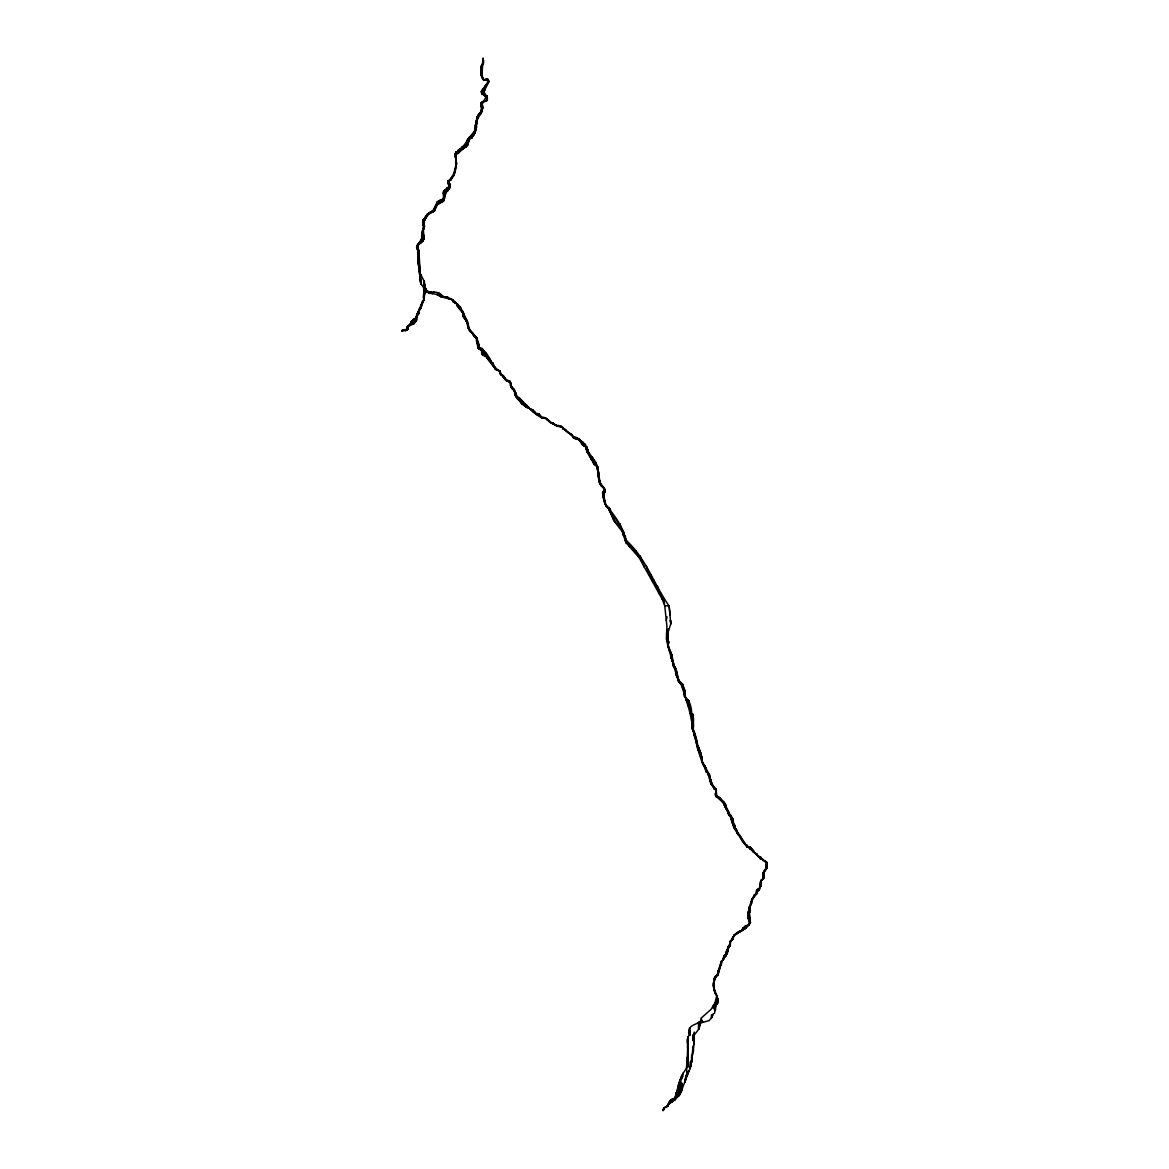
<?xml version="1.0" encoding="UTF-8"?>
<svg xmlns="http://www.w3.org/2000/svg" width="1169" height="1169" viewBox="0 0 1169 1169"><rect width="100%" height="100%" fill="white"/><g stroke="black" fill="none" stroke-linecap="round" stroke-linejoin="round"><path stroke-width="1.5" d="M446.163 192.49L447.625 190.825L446.178 189.071L443.606 191.497L443.372 198.774L437.484 201.682L433.217 210.318L427.226 214.234L423.295 219.947L423.704 227.005L421.249 239.601L417.07 245.461L418.97 250.561L420.139 273.195L424.493 281.977L423.704 299.512L415.521 318.348L411.444 321.197L410.728 323.418L407.207 326.925L406.856 329.337L402.326 330.053L402.004 331.119L407.411 329.936L408.259 326.356L414.133 323.608L416.296 320.934C417.421 309.04 431.127 295.26 420.855 283.76C419.043 272.45 419.101 260.526 417.494 249.479C416.369 245.271 420.738 243.284 423.105 240.726L423.499 221.336L428.643 214.205L434.517 210.873L437.338 204.765L443.475 201.156L446.163 192.49L446.178 189.071L449.291 186.295L449.247 180.187C456.407 173.275 456.597 161.687 455.749 152.321C464.751 147.352 467.732 138.687 474.439 131.308C476.002 125.755 475.52 119.443 478.589 114.343C483.791 111.493 479.042 103.456 483.864 100.929L486.655 95.712L484.667 94.207L483.308 88.669L487.429 82.926L487.882 79.229L483.674 80.164C479.334 73.983 482.709 65.42 483.075 58.45L481.833 76.643C479.743 73.735 482.081 59.59 482.008 68.986L481.789 64.996L481.833 76.643L481.584 65.186L481.511 76.117L481.263 67.524L481.233 74.933L481.087 72.376M663.758 1109.308L663.846 1108.066L663.115 1110.55L664.197 1107.964L667.353 1105.859L663.846 1108.066L667.251 1106.619L667.85 1104.661L674.791 1099.927L680.007 1094.476L690.894 1065.982L694.254 1043.128L693.977 1035.471L699.047 1028.749L700.45 1023.021L708.984 1020.639L712.023 1017.293L712.915 1014.064L714.551 1013.202L715.56 1005.91L718.146 1002.228L716.772 995.535C712.973 991.268 712.9 983.114 715.296 978.146L718.146 974.8L721.668 961.692L727.25 953.422L728.565 947.65L730.143 945.663L730.362 942.039L734.088 935.536L745.661 928.405L749.446 924.08L749.636 907.188L752.631 898.873L756.884 893.584L757.249 890.88L759.397 889.843L761.18 880.973L763.562 878.43L763.489 873.155L766.382 869.108C769.304 860.764 760.157 859.814 757.074 855.167C752.471 850.681 748.102 847.379 744.068 843.638L733.884 827.74L730.596 816.956L722.807 802.066L716.261 796.717L715.574 789.703L710.957 784.209L707.946 773.659C696.081 754.063 694.211 729.266 688.614 707.654C685.969 699.676 683.777 691.946 681.001 684.026L678.239 681.001L668.2 647.319L666.388 638.902L666.9 626.073L664.723 605.674L662.195 599.2L639.048 557.496L626.073 542.811L622.215 531.5L613.871 520.643L608.494 508.135C604.285 505.198 602.576 498.403 604.125 493.625L605.294 492.164L604.621 488.993C598.513 485.193 598.046 477.493 598.28 470.99C597.724 460.411 587.408 454.463 585.318 444.512L577.179 437.761L572.474 436.271L561.894 426.597L554.764 424.975L549.605 422.082L545.119 417.698L541.583 416.924L539.216 414.118L535.256 413.505L532.962 411.795L519.489 398.015L517.166 396.992L514.287 389.525L511.174 386.048L510.21 381.532L506.002 379.384L500.843 373.846L500.244 371.114C490.527 367.124 489.723 351.343 479.714 348.245L476.835 337.987L469.646 329.556L467.322 321.154L460.308 307.052L452.958 299.834L447.815 297.35L441.327 296.926L436.724 294.486L426.597 292.177L424.347 283.746L423.777 286.712L423.967 280.794M684.815 692.618L684.727 690.075L684.859 697.425L684.99 695.467L686.13 699.296L688.512 700.479L688.599 707.055L689.213 703.738L689.52 708.794L691.127 709.232L691.376 715.355L692.749 714.244L693.538 726.753L692.72 730.128C690.908 720.586 693.612 709.875 688.512 700.479L685.326 696.812L684.727 690.075L682.579 684.274L678.78 680.416L676.106 669.252L673.899 666.052L671.941 655.298L668.376 646.106L668.2 647.319L667.411 632.502M693.538 718.175L693.159 731.633L694.328 731.648L694.634 736.981L695.16 733.986L698.127 749.738L697.148 741.745L692.954 728.74L692.749 714.244L691.58 718.57L692.121 725.759L691.741 717.664M701.955 762.553L701.955 757.497L698.141 746.056L698.463 750.659L698.521 746.962L699.047 752.105L699.325 749.387L700.742 756.299L700.874 754.633L701.955 757.497L701.955 762.553L701.955 757.497L701.517 758.549M514.287 391.235L514.287 389.525L513.206 389.73L510.853 387.319L510.999 382.906L506.279 380.714L501.618 374.664L501.866 375.658L502.787 375.059L503.474 377.908L503.707 375.877L506.279 380.714L509.655 381.094L509.786 382.19L510.21 381.532L510.853 387.319L511.174 386.048L514.287 391.235L515.397 395.955L521.973 403.933L526.138 407.207L532.684 409.837L536.819 414.717L541.948 418.195L546.464 418.487L550.307 422.593L553.127 423.105L557.745 426.349L561.894 426.597L562.786 428.731L571.553 434.4L574.739 438.477L579.137 439.924L582.03 444.41L585.611 446.923L587.262 452.447L593.779 463.742L597.812 466.928L598.28 476.923M604.271 501.223L603.452 495.831L604.621 488.993L599.989 482.519L598.28 470.99L598.09 475.812L597.9 468.418L598.09 475.812L597.958 469.339M679.51 683.076L676.676 673.68L676.603 676.237L676.442 671.079L676.193 674.849L676.106 669.252L675.258 667.178L674.265 667.894L673.899 666.052L673.768 667.104L673.636 665.059L673.227 666.315L673.622 663.539L672.496 659.769L672.453 662.034L671.941 655.298L671.854 660.31L671.576 654.26L671.138 657.665L671.415 658.863L671.576 654.26M687.182 1066.26L687.84 1037.371L689.505 1034.346C685.18 1023.021 701.897 1025.681 701.342 1017.951L710.986 1009.461L715.34 1002.301L716.772 995.535L714.011 988.229L714.025 978.774L715.983 975.633L718.146 974.8L718.277 970.723L721.258 961.532L723.918 958.682L723.772 956.286L726.022 954.167L728.492 946.32C731.37 941.06 733.226 932.058 741.409 930.889L743.031 928.084L745.647 925.731L748.613 925.351L750.425 922.736L749.314 915.02L749.271 921.333L749.607 922.341L749.665 919.492L750.425 922.736L746.684 926.944L746.333 925.424L745.661 928.405L745.647 925.731L745.135 928.464L744.302 927.149L742.461 930.349L733.927 935.229L732.598 939.569L730.362 941.103L730.143 945.663L728.565 947.65L728.492 946.32L728.214 950.412L727.834 947.343L727.25 953.422L726.84 949.886L726.65 954.065L726.314 951.917L725.774 956.213L725.628 954.401L725.408 956.578L724.371 955.205L723.143 959.106M692.749 714.244L692.72 730.128L692.033 726.767L691.931 728.711M691.873 1054.584L691.537 1062.636L691.61 1055.563M693.67 1039.095L693.685 1035.822M713.733 985.862L714.391 978.321L717.357 974.449L718.277 970.723L718.146 974.8L717.357 974.449M729.88 945.239L730.362 941.103M417.976 312.065L418.648 313.745L418.663 310.238L419.13 313.438L417.874 312.415L417.786 314.87L417.698 312.722L417.494 314.987L417.012 313.906L416.296 320.934L415.521 318.348M424.259 298.343L424.113 300.053L424.347 283.746L424.04 287.106M424.142 287.472L424.347 283.746L424.42 294.164L424.595 285.09L425.019 293.01L425.18 290.511L425.048 286.829L424.303 294.69M485.15 356.165L485.31 352.673L484.112 355.697L483.045 349.619L482.899 355.025L482.578 348.903L482.242 354.455L481.643 353.184L481.76 348.377L482.242 354.455C490.366 357.466 491.623 369.74 500.244 371.114L500.259 373.978L501.472 375.424L499.967 373.306L500.244 371.114L495.451 369.492L492.587 362.682L490.805 362.492L490.717 360.257L489.665 361.586L489.621 358.737L489.007 360.812L488.525 357.115L487.736 359.541L486.187 353.389M604.592 491.798L603.452 486.757L600.749 485.427L599.741 481.716L599.712 483.484L598.28 470.99M604.139 489.387L604.125 493.625L603.978 490.089L602.546 492.748L603.175 497.176L603.978 490.089L603.175 497.176M687.796 1067.078L687.84 1037.371L687.957 1059.246M689.973 1028.413L690.031 1035.442M690.908 1062.402L690.894 1065.982L691.157 1063.571M746.333 845.216L734.716 827.886L732.729 818.695L728.667 813.142L725.131 803.614L719.943 797.784L716.772 795.987L716.1 789.221L711.687 783.829L709.422 774.638L702.131 761.428L704.439 766.484L705.082 766.075L705.243 769.07L705.784 767.609L706.266 772.051L706.544 770.342L708.852 775.821L709.422 774.638L710.957 784.209L711.176 781.506L713.996 788.812L715.691 788.754L715.808 790.507L716.1 789.221L716.042 793.78L716.1 789.221L716.144 792.553L716.392 790.215M749.665 919.492L749.65 923.013L750.337 921.406M749.504 908.678L749.49 912.638C749.548 906.019 750.951 898.289 756.036 893.642L757.278 893.116L756.942 889.916C762.334 888.951 758.623 881.075 762.729 879.088C762.261 872.834 767.361 868.567 766.659 862.006C764.146 860.355 760.902 859.157 760.434 856.848L758.199 856.146L754.297 852.362C752.617 847.54 747.619 847.116 745.647 844.456L741.935 840.453L740.211 835.674L738.37 835.046L738.121 833.439L737.785 834.461L736.119 828.894L734.877 829.026L734.6 825.109L733.577 825.752L732.919 822.728L732.875 824.218L732.729 818.695L732.13 820.916L731.984 817.526L731.794 820.682L731.619 817.043L731.166 819.644L730.873 815.407L730.596 816.956L730.245 814.501L730.128 816.254L728.959 813.551L728.784 814.793L728.345 810.979L727.776 811.578L727.688 809.927L727.439 811.213L726.022 808.787L725.847 806.274L725.628 807.969L725.569 804.404L725.233 807.268L725.131 803.614L724.78 806.099L723.859 801.846L723.582 803.381L723.202 801.364L722.442 801.802L721.872 800.604L721.799 801.627L719.943 797.784L719.812 799.07L719.125 797.536L716.962 796.279L716.904 797.024L716.422 794.92L715.735 796.25L715.866 791.676L716.261 796.717L715.764 792.319L715.735 796.25L715.34 793.517M422.798 228.978L423.105 240.726L424.172 238.359L423.09 228.569L423.397 229.898L424.493 226.567L423.865 223.63L423.558 225.529L423.602 219.597L423.792 220.736L424.376 218.968L424.815 220.181L424.858 217.975L425.37 219.027L425.721 216.411L426.217 216.981L428.073 213.532L428.643 214.205L429.096 212.758L433.699 211.487L433.714 209.558L434.517 210.873L436.855 203.362L437.338 204.765L437.484 201.682M447.026 188.034L447.625 190.825L448.048 187.449L448.954 188.91L448.954 186.835L449.656 187.873L447.625 190.825L446.646 188.341M456.115 162.783L456.231 151.678L455.852 160.84L455.749 152.321C456.056 161.994 457.868 174.488 449.159 181.166L448.341 183.928L449.656 187.873L450.021 184.176L449.364 183.46L448.794 184.57L448.735 182.627L448.341 183.928L448.005 181.005L450.606 180.187L452.739 175.598L453.557 176.139L456.947 162.959M603.438 498.637L603.452 495.831L605.644 505.213C614.573 514.813 624.801 528.987 626.073 542.811L625.722 538.763M667.689 643.798L667.718 638.946L667.806 645.536L668.785 642.365L668.551 641.386L667.806 645.536L667.835 632.21M699.924 1024.322L699.939 1022.188L699.047 1028.749L699.281 1022.407M727.147 810.599L727.162 809.313M761.34 858.981L762.524 858.689L762.758 860.516L762.889 859.639L764.394 860.983C765.827 860.267 767.58 865.104 767.156 862.956L766.382 869.108L764.161 870.744L763.868 872.352L763.854 871.153L763.868 872.659L763.591 871.723L763.357 876.735M418.97 260.614L418.97 250.561L417.874 261.52L418.707 266.167L418.97 260.614L419.803 275.694L419.393 264.223M424.011 296.473L424.026 293.229M475.374 131.176L475.418 125.258L476.119 129.525L474.994 132.842L472.013 137.927L469.485 139.286L467.615 145.351L456.421 154.483M715.516 795.534L715.53 792.918M760.493 882.843L760.595 881.777L760.639 884.202L760.668 881.265L760.829 886.044L760.975 880.666L761.034 881.66L761.194 880.228L763.941 877.992L763.722 874.996L763.562 878.43M763.342 875.654L763.357 872.732L763.445 875.99M413.241 319.298L413.198 324.12L412.759 320.16L412.292 324.281L411.444 321.197L411.313 324.193L410.801 322.951L410.757 324.412L410.261 323.813L408.259 326.356L408.244 325.596L408.186 327.028L407.689 326.224L407.411 329.936L406.856 329.337L405.526 330.812L403.042 329.819L402.004 331.119M419.861 267.277L419.803 275.694L419.262 270.945M421.848 235.846L422.374 241.53L422.477 230.249M553.127 423.967L545.119 417.698L541.948 418.195L538.251 413.753L538.105 415.258L537.725 413.475L536.819 414.717L535.256 413.505L535.095 411.766L534.043 412.511L533.97 410.947L532.962 411.795L532.684 409.837L530.375 409.223L528.476 407.031L526.868 407.411L526.605 405.234L525.042 406.213L524.545 403.773L523.434 404.635L522.952 401.712M695.131 738.487L695.16 733.986L695.701 740.372M424.23 295.099L424.347 283.746L424.172 296.093L424.069 292.601M434.926 208.973L434.941 207.045L434.751 210.128M440.918 199.578L442.101 201.667L442.919 199.168L443.475 201.156L443.679 197.561L443.884 200.381L443.986 190.737L444.352 199.081L444.41 195.428M460.279 309.653L460.308 307.052L459.388 308.85L462.617 312.664L463.552 317.194L466.577 321.446L468.243 328.343L476.294 338.615L478.106 348.055L481.073 350.028L480.459 348.099L480.43 349.604L479.714 348.245L479.568 349.458L478.925 347.383L478.779 349.005L478.472 343.744L478.106 348.055L476.835 337.987L475.958 338.089L475.783 336.672L475.33 337.549L474.395 335.43L474.278 336.716L473.723 334.466L473.62 336.073L473.05 333.384L469.733 331.251L468.55 327.335L468.243 328.343L467.322 321.154L466.577 321.446L464.137 315.951L464.078 317.851L463.669 314.958L463.552 317.194L463.348 312.284L462.822 313.511L460.308 307.052M680.709 1084.832L680.519 1092.957L680.3 1079.323L680.007 1094.476L679.321 1082.158L679.116 1095.835L678.575 1084.452L677.348 1089.8L678.444 1095.967L678.575 1084.452L681.688 1075.495L686.451 1068.218L687.197 1057.477L687.08 1066.683M690.587 1066.639L690.645 1061.16M730.844 818.534L730.873 815.407L730.8 817.584M477.756 346.915L477.829 341.377L477.595 343.876M667.587 642.146L668.23 628.951M667.85 1105.377L670.67 1099.897L674.761 1098.115L677.348 1089.8L677.07 1097.077L675.799 1095.864L675.463 1099.181L675.317 1096.946L674.791 1099.927L674.031 1098.524L672.847 1101.256L672.643 1099.123L671.97 1102.279L670.67 1099.897L669.939 1103.492L669.779 1101.008L667.616 1106.488L667.441 1105.158M686.948 1072.338L686.904 1075.933L686.641 1067.136M687.021 1066.946L687.051 1063.352M711.424 1017.878L711.453 1014.824M716.714 1000.343L716.772 995.535L714.843 993.241L713.514 982.398L713.85 988.565L713.426 985.701M749.957 848.694L749.987 846.867L749.665 847.744L749.387 846.677L747.093 847.306L746.158 844.88M676.047 673.753L676.106 669.252L675.711 670.626M698.477 1029.188L698.58 1022.334L699.047 1028.749M710.664 783.42L710.708 779.445M727.776 951.551L727.834 947.343M749.154 908.678L749.271 921.333L747.955 917.227L749.446 906.735L749.227 913.369L749.446 906.735L749.49 912.638L749.504 909.234L749.884 910.826M687.84 1037.371L687.679 1048.096L687.489 1038.817L687.314 1042.748M736.631 832.182L736.66 829.727M747.926 913.617L747.955 917.227L748.014 912.726L748.233 918.673L748.525 910.841L748.715 919.784L748.978 910.461L749.022 920.661L749.095 909.614L749.271 921.333M767.142 863.964L767.156 862.956M418.707 266.167L418.268 253.176L417.932 254.9L418.707 266.167L418.97 250.561M625.21 540.969L625.298 535.782L624.173 536.732M684.099 694.591L684.186 689.096L684.406 696.578L684.786 694.152M681.556 1082.582L681.41 1091.451L681.132 1084.89M681.629 1079.045L681.688 1075.495L681.688 1078.855M689.842 1068.773L690.411 1061.773M696.388 743.396L696.461 739.29M713.631 1008.35L713.704 1004.726M761.355 858.426L760.493 858.908L760.434 856.848L757.863 856.512L756.445 853.545L753.727 852.479L753.713 850.959L753.274 851.982L750.79 847.788L750.6 849.132L750.366 847.116L750.191 848.986L749.987 846.867L749.797 848.109M697.06 746.348L697.148 741.745M725.072 806.639L725.131 803.614M423.426 297.89L423.762 293.872L423.792 300.418L423.762 293.872L423.792 300.418L421.79 304.261L421.702 303.487L421.351 306.877L421.512 304.641M475.462 124.309L476.119 129.525L476.294 121.152L476.119 129.525L475.388 128.312L474.994 132.842L474.439 131.308L473.503 135.487L472.422 134.406L472.013 137.927L471.545 135.151M678.239 681.001L678.298 678.152M682.009 1089.713L682.111 1084.686M693.378 1040.731L693.495 1035.266M752.12 850.594L752.149 849.41M597.9 468.418L597.841 471.355L595.766 462.164L595.386 465.613M718.292 972.886L719.096 968.429L719.432 969.32M737.551 833.994L737.595 832.533M761.18 880.973L761.194 880.228M467.03 145.92L467.176 139.827L467.615 145.351L467.732 138.79L468.608 141.142L469.105 137.138L469.485 139.286M483.557 59.97L482.914 64.397L483.075 58.45L483.484 63.068L483.075 58.45L482.68 60.32M680.782 1081.588L680.855 1078.344M466.036 321.168L466.11 318.757L465.394 319.254M688.38 705.404L688.512 700.479L686.174 699.997M749.461 907.992L751.302 904.295L751.375 901.416L751.55 903.549L751.667 899.458L751.711 901.489L752.178 898.552L752.193 899.955L754.341 895.059L755.875 894.387L756.942 889.916L756.884 893.584L756.168 893.043M416.617 246.834L416.997 248.573L417.07 245.461L416.617 247.39L418.137 250.444L418.268 249.202L418.429 251.54M423.032 231.141L423.09 228.569M760.42 857.783L760.434 856.848L760.405 858.207M699.047 752.105L699.15 748.452M714.303 981.288L714.391 978.321L714.127 981.814M759.733 886.789L759.017 890.427L758.856 889.098L758.462 890.676L757.366 889.404L757.278 893.116L757.205 891.932M418.736 309.858L418.94 312.576L419.043 309.215L419.189 310.998L420.504 306.687L421.118 307.739L421.249 304.101M420.489 278.631L421.205 275.285L420.855 283.76L419.861 267.906M463.216 316.185L463.348 312.284L462.968 314.636M731.516 820.214L731.619 817.043M417.932 254.9L418.064 263.536L417.917 259.007M462.617 312.664L462.676 311.159L462.223 312.196M684.055 693.349L684.186 689.096M760.025 858.47L760.055 857.198M766.659 864.768L766.703 863.555M423.105 240.726L423.324 234.121L424.172 239.353L423.602 235.466M565.051 430.236L564.028 428.672L562.786 428.731L562.742 427.459L558.811 426.334L558.709 425.355L557.745 426.349L556.4 425.881L553.127 423.105M692.969 1046.036L691.96 1059.421L691.96 1055.855M693.159 1040.615L693.349 1035.179M699.822 1025.432L699.939 1022.188L700.07 1023.912L701.152 1021.092L701.517 1022.364L701.634 1019.982L702.832 1022.188M724.473 805.587L724.561 802.957L724.312 805.017M481.657 351.007L481.76 348.377L482.242 354.455L481.643 352.205M681.98 1083.502L681.702 1090.575L681.702 1083.882M476.587 120.349L476.616 124.119C476.382 116.315 485.003 111.844 482.125 103.603L483.002 101.469L487.312 100.446L486.655 95.712L486.026 98.386M492.5 364.67L492.587 362.682L491.681 363.457M671.854 660.31L671.927 658.381M732.934 819.279L732.452 823.634M728.419 948.278L728.492 946.32M766.572 863.979L766.586 868.392L766.572 863.979L766.689 867.544L766.689 865.323L766.82 866.507M418.999 256.917L419.101 254.608M420.109 309.127L420.153 307.885M476.616 124.119L477.288 116.622L477.741 118.201L478.223 114.927L479.305 115.351L479.904 112.589L480.064 114.781L480.591 112.078L480.766 114.153L481.029 111.742L481.555 112.326C483.148 107.27 480.05 96.442 481.599 107.65L482.636 108.337L482.125 104.801M481.993 77.49L482.066 75.81L483.206 79.74L485.573 80.296L485.646 79.229L486.962 79.2L487.692 80.953L488.087 83.277L483.995 91.562L485.793 96.998L485.369 94.937L484.667 95.8L481.906 93.944L481.292 91.562L483.308 88.669L483.995 91.562L484.054 88.172L484.492 91.036L484.901 86.55L488.934 81.845L487.268 78.981C486.728 80.208 484.594 79.755 485.296 79.331M487.035 358.167L487.181 354.66M510.999 384.119L510.853 387.319L510.473 383.184M481.292 91.562L481.906 93.944L482.096 89.94L482.198 94.105M484.784 88.961L484.901 86.55M670.538 1103.054L670.67 1099.897M423.295 219.947L423.31 224.784L423.295 219.947L423.076 224.477L422.973 220.473L422.783 223.878L422.681 221.511M455.004 153.987L455.121 156.544M486.406 100.914L486.655 95.712L486.012 97.728M666.593 633.496L667.397 641.284L667.66 635.702M440.903 296.794L441.02 294.544C436.724 289.459 427.635 295.289 425.414 288.1L425.311 290.146M455.749 152.321L455.472 157.947L455.136 153.285M485.296 96.355L485.369 94.937M691.96 1059.421L692.223 1054.16M692.925 1040.118L693.188 1034.857M682.901 686.539L682.623 687.62L682.769 684.859L683.631 689.754L683.529 687.606M685.882 1079.06L686.071 1075.451M488.189 83.028L488.364 79.887L488.934 81.845M477.61 345.25L477.829 341.377M423.499 221.336L423.602 219.597M422.433 303.224L422.535 301.354M711.176 780.147L710.957 784.209L711.147 781.155M759.938 887.446L760.975 880.666L760.99 882.449M423.704 290.219L423.704 288.655L423.952 291.519L424.157 288.056M705.623 770.473L705.784 767.609M717.371 1003.367L717.664 998.107L717.81 1003.09L717.912 998.633L718.146 1002.228M443.884 200.381L443.986 190.737M458.774 153.095L458.993 149.457L459.563 151.795L459.855 148.814L459.899 151.166L461.697 147.148L462.924 149.091L463.099 146.33L464.049 148.054L464.312 146.096L465.671 147.119L465.949 143.027M487.181 80.237L487.268 78.981M458.306 149.88L458.073 153.563L457.824 150.406M714.8 1010.849L715.779 999.773M714.493 990.786L714.274 989.924M425.589 218.369L425.721 216.411M449.247 185.301L449.364 183.46L449.656 187.873L450.021 184.176M481.613 350.495L481.76 348.377M500.259 373.978L500.376 372.297M439.88 203.026L440.085 199.972L438.872 203.581L438.492 200.82M467.162 323.506L467.322 321.154L466.869 322.279M623.428 535.87L623.691 532.1L624.012 535.183M693.553 1050.873L693.261 1048.695L693.261 1051.764L693.232 1048.023L692.749 1052.699M520.526 401.844L520.687 399.666L519.65 400.587L519.489 398.015L518.466 400.105L518.32 397.212L517.472 398.834L516.493 395.677L516.362 397.065L515.485 395.458L515.807 392.945L515.091 393.675L514.287 389.525L513.936 390.461M585.172 446.485L585.318 444.512L583.433 445.754L583.375 442.613L579.795 440.655L579.692 439.412L577.866 439.179L577.179 437.761L575.499 438.682L573.643 437.937L571.553 434.4L567.564 432.515L565.08 429.432L565.285 430.367M622.215 531.5L620.067 524.136L618.036 525.129L616.647 520.307M423.675 226.26L423.865 223.63L424.04 228.715L423.529 227.75M476.835 337.987L476.572 341.363L476.835 337.987L476.294 338.615M478.106 348.055L478.501 342.868M537.608 415.024L537.725 413.475M685.56 1080.331L685.823 1076.868M757.249 890.88L757.366 889.404M669.179 650.388L668.259 645.069M465.934 320.861L466.11 318.757L465.759 319.999M488.364 79.887L488.087 83.277L487.429 82.926M709.978 780.395L710.197 777.604L709.802 779.343M714.025 978.774L714.04 980.499M482.826 62.308L482.154 66.925M761.165 884.1L761.034 885.737L760.931 883.443M719.052 798.339L719.125 797.536M717.152 1004.434L717.664 998.107M481.131 105.926L481.423 102.434L480.81 103.544M725.934 955.307L726.022 954.167M606.243 506.484L604.271 498.009L604.022 500.142M734.6 825.109L733.884 827.74L733.664 826.673L734.6 825.109L734.716 827.886M449.159 181.166L449.247 180.187M444.498 189.963L445.009 195.501L445.272 192.651M427.123 292.308L427.226 291.052L429.052 293.024L429.125 291.929L429.651 293.492L431.142 292.06L432.135 293.93L433.801 291.812M688.132 704.6L688.512 700.479L686.291 700.509M685.808 1075.246L685.166 1082.275L685.122 1078.943M416.515 316.755L416.69 314.885M663.115 1110.55L663.846 1108.066M602.78 493.873L602.985 491.696L603.029 494.56M670.319 652.755L669.311 648.737M690.689 713.835L691.127 709.232L690.002 709.802M671.021 655.078L670.465 651.206M417.406 247.331L418.341 243.532L419.116 244.058L420.022 241.968L420.942 242.816L421.249 239.601M482.782 61.475L483.075 58.45M693.977 1035.471L694.313 1032.066M608.976 510.049L609.224 507.609L607.924 507.594L607.588 506.206L606.857 507.025L606.316 505.592M667.747 1105.713L667.85 1104.661L667.616 1106.488M577.062 438.872L577.179 437.761L576.478 438.784M443.372 193.659L443.606 191.497L443.679 195.793M693.772 1036.377L694.123 1033.162M704.892 767.814L705.082 766.075M766.572 862.766L766.659 862.006M584.135 445.988L585.318 444.512L585.815 447.625L586.663 446.806L586.677 450.445L587.773 449.393L587.539 452.958L587.949 451.029L591.66 459.958L591.762 456.758L593.779 463.742L594.217 459.826L594.729 464.677M693.918 735.126L694.328 731.648L693.655 732.919M487.692 80.953L487.882 79.229L488.087 83.277L487.663 82.283M746.48 846.634L746.699 844.734M675.799 671.868L676.106 669.252M715.574 789.703L715.691 788.754M714.843 993.241L714.785 991.663M524.34 405.395L524.545 403.773M746.728 847.043L746.947 845.245M499.967 373.306L500.244 371.114M521.432 403.451L521.798 400.572L520.746 402.516L520.687 399.666L520 400.821M586.312 449.568L586.663 446.806L585.83 448.019M619.658 527.277L620.067 524.136M740.094 836.624L740.211 835.674M701.532 760.668L701.955 757.497L702.072 759.689M714.756 978.614L714.887 977.591M749.066 924.664L749.168 923.817M709.203 776.216L709.422 774.638M708.195 774.565L708.414 772.987L708.531 775.354M760.186 858.674L760.434 856.848M719.49 968.633L721.112 962.92L721.507 964.235L721.258 961.532L721.419 963.051L721.521 960.933L721.668 961.692L723.918 958.682L723.553 956.958M749.636 907.188L749.84 905.814M757.556 856.015L757.673 855.211M599.346 482.49L599.668 480.313L599.317 481.35M749.256 847.583L749.387 846.677M598.966 479.933L599.098 478.983M690.046 711.921L691.127 709.232L690.411 713.397M688.614 707.654L689.213 703.738M751.842 900.714L752.178 898.552M494.575 368.279L494.779 367.037M623.691 532.1L623.267 534.832L622.346 529.572M470.522 332.157L470.712 331.046M587.262 452.447L587.773 449.393L587.057 451.585M688.059 1072.455L687.781 1074.063L688.03 1071.988M510.385 385.697L510.59 384.499M624.597 539.83L625.298 535.782L626.073 542.811M681.439 684.654L681.629 683.529L681.001 684.026L680.124 682.564L679.949 683.514L679.51 681.878M729.471 815.67L729.763 814.048M733.241 825.314L733.562 823.561M752.865 851.573L753.084 850.331M682.228 686.203L682.579 684.274L681.702 685.253L681.629 683.529M763.225 878.767L763.386 877.934M571.393 435.189L571.553 434.4M735.885 830.092L736.119 828.894M700.45 1023.021L700.728 1021.618M520.38 401.186L520.687 399.666M666.301 620.33L667.017 616.75M528.33 407.776L528.476 407.031L527.599 407.513M565.504 430.499L565.679 429.681M416.617 319.356L416.296 320.934L415.623 318.041M536.308 414.279L536.513 413.315L535.782 413.855M755.042 895.059L755.232 894.183M468.93 329.716L469.222 328.372M515.471 394.508L515.807 392.945M480.854 104.728L481.423 102.434L481.467 106.89L481.935 102.419L482.125 103.603L483.002 101.469M526.138 407.207L526.605 405.234L525.612 406.637M472.802 334.407L473.05 333.384M556.4 425.881L556.619 424.975M687.767 703.402L688.512 700.479L686.948 702.087M484.331 80.354L483.104 78.367L482.739 79.01L482.709 77.212L482.329 78.338L482.066 75.81M727.995 812.25L728.345 810.979L728.784 814.793M736.528 933.797L736.835 932.76M668.083 632.473L670.772 623.808L669.165 606.01C654.114 584.821 646.238 558.65 626.599 540.765L629.857 547.34L631.158 545.748L634.855 552.499L635.936 550.935L639.048 557.496M752.631 898.873L753.07 897.485M430.66 293.521L431.142 292.06M674.864 668.376L675.258 667.178M515.485 395.458L515.924 394.158L516.362 397.065M608.684 509.202L609.224 507.609L608.494 508.135M459.388 308.85L458.116 304.539L453.002 301.748L452.958 299.834L441.327 296.926L441.02 294.544L439.106 295.625L438.536 293.112L436.724 294.486M586.02 448.604L586.663 446.806M673.037 665.176L673.622 663.539M457.4 306.512L458.116 304.539L456.933 305.504L458.54 307.885M687.518 702.949L688.512 700.479M690.338 1068.583L690.324 1067.063M716.641 1000.343L716.772 995.535L716.992 1000.869M681.98 685.604L682.579 684.274L682.623 687.62M712.023 1017.293L712.783 1014.56M561.5 427.313L561.894 426.597L560.009 426.583M547.326 420.285L547.209 419.919M427.226 291.052L426.597 292.177L426.305 289.868L426.261 291.914L425.867 288.787M688.57 1071.71L689.052 1070.906M437.381 294.793L438.536 293.112M582.03 444.41L583.375 442.613L580.277 441.254M444.147 296.97L441.02 294.544M447.157 298.037L447.815 297.35L448.911 298.943L451.395 299.147L452.608 300.857M720.06 966.354L721.01 963.855M579.137 439.924L579.692 439.412L578.611 439.486M531.793 410.67L532.684 409.837L530.814 409.866M508.895 381.81L509.655 381.094M690.105 710.109L691.127 709.232M655.619 587.013L657.402 585.757L659.374 594.027L660.982 593.384L662.195 599.2M573.643 437.937L574.432 437.411L573.073 437.469M449.685 299.352L450.649 298.782M485.296 79.799L483.674 80.164M482.958 102.624L485.822 101.06M720.469 965.711L720.922 964.557M485.179 86.126L486.436 84.592M738.37 931.956L740.883 930.714M739.173 931.62L741.409 930.889L740.196 931.182M560.755 426.875L561.894 426.597M442.364 296.926L447.815 297.35M667.937 1104.252L668.478 1103.507M597.154 466.957L597.637 470.347L597.812 466.928L596.804 466.46M485.793 85.439L486.231 84.723M664.723 605.674L669.165 606.01L669.969 614.909M432.106 211.078L433.699 211.487L433.465 209.982M723.421 958.536L723.436 957.806M449.89 179.88L450.606 180.187L450.416 179.31M731.911 939.262L732.598 939.569L732.525 937.947M430.207 212.115L431.244 212.641M453.82 173.757L454.317 172.179M750.849 903.842L751.229 902.424M464.604 146.037L465.671 147.119L465.642 143.816M761.428 879.862L761.72 879.483M717.561 974.025L718.146 974.8L717.956 971.322M478.589 114.343L479.305 115.351L479.305 113.349M766.09 868.684L766.323 867.15M499.411 371.464L499.952 372.4M453.967 173.509L454.346 174.21L454.186 172.72M451.059 178.112L451.482 178.989M732.232 938.78L732.598 939.569L732.393 938.312M478.691 113.919L479.305 115.351L479.042 113.656M743.031 928.084L743.601 929.399L743.455 927.718M482.227 101.937L482.665 102.989M433.217 210.318L433.699 211.487M627.841 542.387L629.857 547.34M454.609 170.469L455.165 171.887L454.902 168.453M448.823 181.896L448.312 180.625L448.341 183.928L448.005 181.005M702.35 761.852L703.606 765.096L703.475 763.883M702.613 762.48L703.606 765.096L702.949 763.211M760.581 885.342L760.829 886.044L760.785 880.9M724.765 954.81L725.408 956.578L725.175 954.562M640.232 556.049L644.382 567.462M646.399 566.205L649.73 575.543L650.651 574.622L652.492 581.154M481.204 111.303L481.555 112.326L481.496 109.506M472.992 133.953L473.503 135.487L473.387 133.266M504.336 376.9L505.3 379.808L504.906 378.055M756.621 853.794L757.074 855.167L756.942 854.261M423.616 227.341L424.04 228.715L424.347 225.062L424.391 227.151M717.664 973.222L718.146 974.8L717.839 971.79M689.505 1034.346L689.564 1030.094L689.564 1035.383M766.163 868.319L766.382 869.108L766.279 867.953M420.621 305.927L421.118 307.739L420.811 304.744M408.156 327.963L407.689 326.224L408.142 329.132M486.465 79.141L486.684 79.989L486.64 79.2M407.002 328.343L407.411 329.936L407.207 326.925M416.047 317.895L415.843 317.15L416.296 320.934L416.164 318.289M676.15 1093.497L677.07 1097.077L676.603 1092.094M751.053 903.374L751.302 904.295M448.501 187.142L448.954 188.91M470.333 136.145L470.844 138.19M744.741 926.842L745.135 928.464L745.048 926.403M653.866 580.058L655.181 585.274M454.639 169.724L455.165 171.887M456.933 305.504L456.144 302.859L454.785 301.923L454.653 302.888L453.046 300.36L453.002 301.748L452.958 299.834M742.183 929.238L742.461 930.349M462.354 146.724L462.924 149.091M418.151 311.641L418.648 313.745L418.59 310.603M449.291 186.295L449.656 187.873M471.458 331.543L471.75 332.829M425.063 217.697L425.37 219.027L425.224 217.229M495.145 368.089L495.451 369.492M760.624 885.006L760.829 886.044L760.668 881.265M748.423 924.431L748.613 925.351M676.164 1092.635L677.07 1097.077M511.876 387.509L512.139 388.882M483.308 88.669L484.667 95.8L484.667 94.207M420.621 305.109L421.118 307.739M758.155 888.995L758.462 890.676M424.508 218.515L424.815 220.181L424.785 218.179M671.941 655.298L672.263 657.066M717.737 972.535L718.146 974.8M434.152 208.754L434.517 210.873L434.473 207.819M484.2 93.169L484.667 95.8M713.645 786.81L713.996 788.812M763.635 873.842L763.489 872.264M407.002 327.408L407.411 329.936M762.816 878.679L762.948 879.453L762.86 878.27M749.417 917.27L749.607 922.341L749.314 915.02M463.742 146.14L464.049 148.054M739.509 835.104L739.656 835.981M699.793 750.001L700.742 756.299L700.728 753.932M763.722 874.996L763.883 876.122M600.413 483.148L600.749 485.427M539.216 414.118L539.493 416.12M486.655 95.712L487.312 100.446L487.312 96.969M671.152 656.92L671.415 658.863M663.729 598.309L664.518 604.198M715.428 976.173L715.603 977.474M593.034 458.116L593.779 463.742M763.152 874.164L763.269 875.113M678.502 679.306L678.882 682.272L678.78 680.416M482.344 106.101L482.636 108.337M750.162 920.719L750.425 922.736M716.772 795.987L716.904 797.024M456.246 156.675L456.246 165.852L456.085 164.215M441.838 199.592L442.101 201.667M427.226 214.234L427.386 215.447M700.099 751.082L700.742 756.299L700.713 752.778M422.082 302.479L422.243 303.735L422.214 301.923M413.548 318.932L414.133 323.608L414.323 318.494L414.323 322.776M669.282 1101.826L669.516 1103.682M411.02 321.811L411.313 324.193M416.719 246.323L416.997 248.573M729.967 944.231L730.143 945.663L730.114 941.454L730.143 945.663M713.426 984.897L713.85 988.565L713.426 983.173M694.254 1043.128L694.006 1040.995L693.845 1044.399L693.831 1039.752M609.224 507.609L609.765 512.197L610.262 508.778L610.759 513.761L611.299 511.89L611.738 516.508L612.395 513.775L613.871 520.643L614.777 517.984L615.157 522.558M419.817 308.47L419.919 309.42M741.789 839.167L741.935 840.453M759.236 888.367L759.397 889.843M493.084 363.34L493.362 365.912L493.362 364.143M418.984 242.787L419.116 244.058M763.152 873.068L763.24 873.871M726.358 951.23L726.65 954.065L726.504 950.675M417.07 245.461L417.494 249.479M420.738 240.858L420.942 242.816M697.761 745.764L698.127 749.738M461.127 309.507L461.258 310.852M420.855 283.76L420.46 279.449L420.372 282.167M677.699 1087.813L678.444 1095.967M481.628 90.846L481.906 93.944M466.665 141.873L466.913 144.576M754.341 895.059L754.414 895.936M718.95 968.969L719.067 970.153M713.426 983.874L713.85 988.565M483.674 350.861L484.112 355.697M437.162 202.822L437.338 204.765L437.235 202.032M669.735 611.708L670.027 615.157M436.315 204.414L436.446 205.861M603.599 496.357L603.847 499.514M663.539 1108.49L663.671 1110.053M466.679 141.361L466.913 144.401M464.765 317.325L464.867 318.626M766.469 865.834L766.367 864.461L766.323 865.498M715.209 976.787L715.296 978.146M701.225 755.671L701.371 757.673M751.682 849.089L751.769 850.331M715.647 1000.489L715.881 1003.835M736.996 830.589L737.171 833.044M676.997 675.156L677.143 677.377M701.342 1017.951L701.444 1019.456M727.995 946.934L728.214 950.412M706.047 768.764L706.266 772.051L706.164 769.538M418.502 311.275L418.648 313.745M754.02 895.264L754.122 896.828M476.294 121.152L476.66 127.494M726.241 953.568L726.3 954.81L726.3 952.647M711.6 782.602L711.716 784.852L711.687 783.829M469.646 329.556L469.733 331.251M714.011 988.229L714.069 989.31M417.391 313.073L417.494 314.987M521.798 400.572L521.973 403.933M419.043 309.215L419.174 311.568M691.639 720.046L691.741 722.062M424.595 285.09L425.019 293.492M716.144 794.233L716.261 796.717M604.621 488.993L604.753 491.667M715.56 1007.181L715.34 1002.301L715.603 1009.636M475.841 123.066L476.119 129.525L475.871 122.584M443.372 198.774L443.475 201.156M714.464 979.885L714.391 978.321L714.464 980.718M693.056 729.237L693.159 731.633M671.24 652.96L671.342 655.78M466.504 319.371L466.577 321.446M732.831 937.684L732.875 938.912M420.358 307.359L420.416 308.923M747.868 914.772L747.955 917.227M725.978 807.326L726.022 808.787M687.197 1057.477L687.547 1067.429M700.611 752.135L700.742 756.299M667.061 631.143L667.397 641.284M671.883 1099.24L671.97 1102.279M418.853 309.595L418.94 312.576M423.47 222.548L423.558 225.529M422.141 233.23L422.374 241.53L422.345 231.038M423.762 293.872L423.865 297.262M598.557 472.013L598.747 479.436M422.155 232.441L422.374 241.53M444.951 192.695L445.009 195.501M730.362 942.039L730.391 944.64M410.728 323.418L410.757 324.412M422.944 232.938L423.017 236.05M477.332 340.807L477.361 343.043M733.927 935.229L733.942 936.121M733.431 936.661L733.445 937.582M668.551 641.386L668.58 643.564M674.761 1098.115L674.791 1099.927M481.146 68.956L481.233 74.933M468.55 137.767L468.608 141.142M423.909 288.451L423.952 291.519M727.191 949.184L727.25 953.422M720.309 798.237L720.323 799.742M697.455 744.434L697.513 748.496M679.847 1080.609L680.007 1094.476M481.394 65.961L481.511 76.117M474.965 129.73L474.994 132.842M444.293 195.53L444.352 199.081M423.558 294.734L423.616 298.475M421.205 275.285L421.322 284.578M713.441 1005.355L713.485 1008.73M687.84 1054.833L687.957 1065.134M682.871 1073.259L682.901 1076.781M748.175 911.937L748.233 918.673M717.065 996.441L717.094 999.627M694.591 732.671L694.634 736.981M604.972 501.267L605.001 503.737M676.573 672.292L676.603 676.237M425.048 286.829L425.078 290.979M687.65 1055.826L687.723 1066.771M672.964 660.792L672.979 663.539M731.151 816.283L731.166 819.644M478.779 346.594L478.779 349.005M463.538 313.219L463.552 317.194M435.189 206.27L435.189 207.98M447.625 187.639L447.625 190.825M747.093 846.531L747.093 847.306M732.232 821.617L732.232 822.771M443.606 191.497L443.606 194.726M728.345 810.979L728.302 813.989L728.345 810.979M420.182 270.58L420.197 276.995L419.934 269.148L420.182 270.58M693.349 1034.974L693.173 1040.293L693.334 1034.945M756.489 890.442L756.884 893.584L756.489 890.442M477.069 117.251L477.23 121.883L477.069 117.251M465.101 144.781L465.671 147.119L465.101 144.781M670.772 623.808L670.451 620.242L670.772 623.808"/></g></svg>
